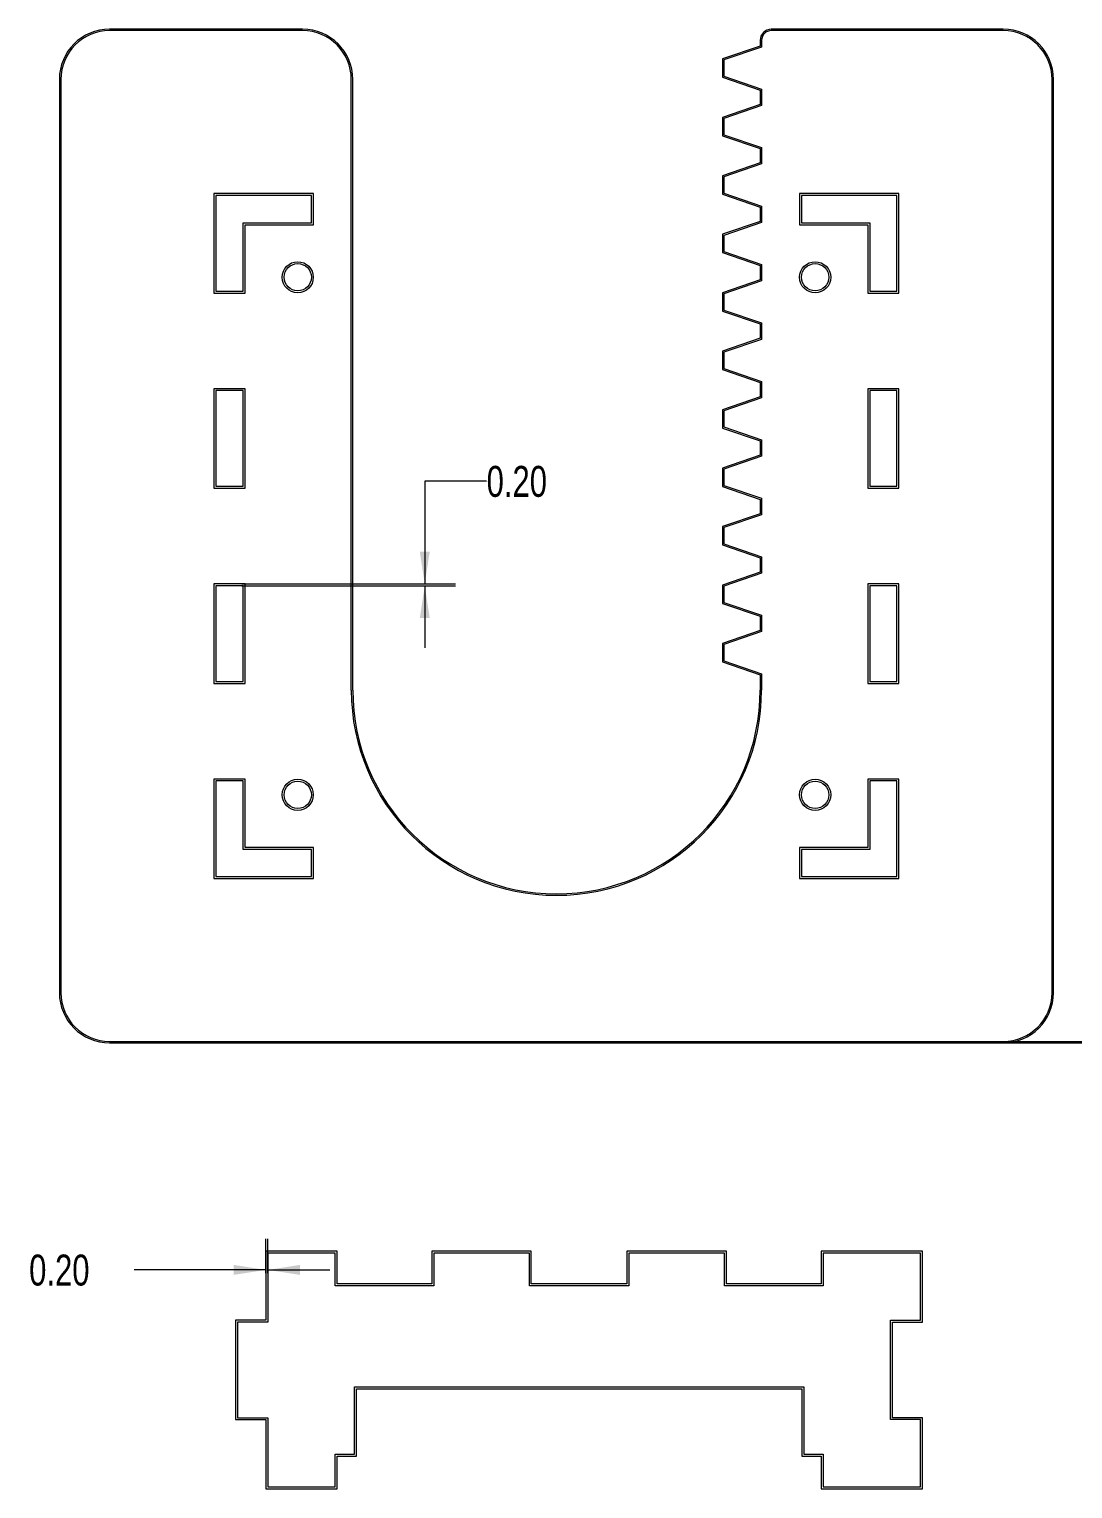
# Model space of a CAD drawing. Header units: millimetres. Extents: x 14 to 213, y 107 to 257.
# Drawn here: x 14.1 to 121.2, y 106.8 to 256.6 of the extents above; entities that cross this region are included whole.
import ezdxf

# ---------------------------------------------------------------- set-up
doc = ezdxf.new("R2010")
doc.units = ezdxf.units.MM
doc.styles.add('SLDTEXTSTYLE0', font='TXT', dxfattribs={"width": 0.75})
doc.dimstyles.new('SLDDIMSTYLE0', dxfattribs={"dimtxt": 3.175, "dimasz": 3.302, "dimexe": 0, "dimexo": 0.0625, "dimgap": 0.79375, "dimtad": 0, "dimtih": 1, "dimtoh": 1, "dimrnd": 1e-09, "dimzin": 4, "dimdsep": 46, "dimtxsty": 'SLDTEXTSTYLE0', "dimsah": 1, "dimcen": 0.09, "dimadec": 0, "dimazin": 1, "dimtfac": 1, "dimtmove": 0, "dimatfit": 0, "dimfxl": 1, "dimfrac": 2, "dimtolj": 1, "dimtzin": 12, "dimarcsym": 0})
doc.dimstyles.new('SLDDIMSTYLE1', dxfattribs={"dimtxt": 3.175, "dimasz": 3.302, "dimexe": 0, "dimexo": 0.0625, "dimgap": 0.79375, "dimtad": 0, "dimtih": 1, "dimtoh": 1, "dimrnd": 1e-09, "dimzin": 12, "dimdsep": 46, "dimtxsty": 'SLDTEXTSTYLE0', "dimsah": 1, "dimcen": 0.09, "dimadec": 0, "dimazin": 3, "dimtfac": 1, "dimtmove": 0, "dimatfit": 0, "dimfxl": 1, "dimfrac": 2, "dimtolj": 1, "dimtzin": 12, "dimarcsym": 0})

# ---------------------------------------------------------------- blocks, each defined once
blk = doc.blocks.new('_D_2')
at = {"color": 7, "linetype": 'Continuous', "lineweight": 0}
for p, q in [((61.07, 210.24), (54.72, 210.24)), ((54.72, 210.24), (54.72, 199.71)), ((35.95, 199.71), (57.89, 199.71)), ((35.95, 199.51), (57.89, 199.51)), ((54.72, 199.51), (54.72, 193.16))]:
    blk.add_line(p, q, dxfattribs=at)
for points in [[(54.72, 199.71), (55.23, 203.01), (54.21, 203.01)], [(54.72, 199.51), (54.21, 196.21), (55.23, 196.21)]]:
    blk.add_solid(points, dxfattribs=at)
at = {"color": 7, "linetype": 'Continuous', "lineweight": 0, "insert": (61.07, 211.82, 0.1), "char_height": 3.175, "attachment_point": 1, "style": 'SLDTEXTSTYLE0'}
blk.add_mtext('0.20', dxfattribs=at)
blk = doc.blocks.new('_D_3')
at = {"color": 7, "linetype": 'Continuous', "lineweight": 0}
for p, q in [((135.46, 169.35), (129.11, 169.35)), ((129.11, 169.35), (129.11, 152.75)), ((69.51, 152.75), (132.28, 152.75)), ((69.51, 152.6), (132.28, 152.6)), ((129.11, 152.6), (129.11, 146.25))]:
    blk.add_line(p, q, dxfattribs=at)
for points in [[(129.11, 152.75), (129.62, 156.05), (128.6, 156.05)], [(129.11, 152.6), (128.6, 149.3), (129.62, 149.3)]]:
    blk.add_solid(points, dxfattribs=at)
at = {"color": 7, "linetype": 'Continuous', "lineweight": 0, "insert": (135.46, 170.92, 0.1), "char_height": 3.175, "attachment_point": 1, "style": 'SLDTEXTSTYLE0'}
blk.add_mtext('0.15', dxfattribs=at)
blk = doc.blocks.new('_D_4')
at = {"color": 7, "linetype": 'Continuous', "lineweight": 0}
for p, q in [((38.41, 128.95), (38.41, 132.48)), ((38.61, 128.95), (38.61, 132.48)), ((38.41, 129.3), (24.9, 129.3)), ((38.61, 129.3), (44.96, 129.3))]:
    blk.add_line(p, q, dxfattribs=at)
for points in [[(38.41, 129.3), (35.11, 129.81), (35.11, 128.79)], [(38.61, 129.3), (41.91, 128.79), (41.91, 129.81)]]:
    blk.add_solid(points, dxfattribs=at)
at = {"color": 7, "linetype": 'Continuous', "lineweight": 0, "insert": (14.11, 130.87, 0.1), "char_height": 3.175, "attachment_point": 1, "style": 'SLDTEXTSTYLE0'}
blk.add_mtext('0.20', dxfattribs=at)

msp = doc.modelspace()

# ---------------------------------------------------------------- linework, layer by layer
at = {"color": 7, "linetype": 'Continuous', "lineweight": 0}
for p, q in [((42.179, 256.644), (22.365, 256.644)), ((42.179, 256.494), (22.365, 256.494)), ((114.11, 256.644), (90.296, 256.644)), ((114.11, 256.494), (90.296, 256.494)), ((89.146, 254.915), (85.276, 253.591)), ((89.296, 254.808), (85.426, 253.484)), ((89.146, 255.494), (89.146, 254.915)), ((89.296, 255.494), (89.296, 254.808)), ((85.276, 253.591), (85.276, 251.71)), ((85.426, 253.484), (85.426, 251.817)), ((85.276, 251.71), (89.146, 250.386)), ((85.426, 251.817), (89.296, 250.494)), ((17.215, 251.494), (17.215, 157.749)), ((17.365, 251.494), (17.365, 157.749)), ((47.179, 188.808), (47.179, 251.494)), ((47.329, 188.808), (47.329, 251.494)), ((89.146, 250.386), (89.146, 248.915)), ((89.296, 250.494), (89.296, 248.808)), ((119.11, 157.749), (119.11, 251.494)), ((119.26, 157.749), (119.26, 251.494)), ((89.146, 248.915), (85.276, 247.591)), ((89.296, 248.808), (85.426, 247.484)), ((85.276, 247.591), (85.276, 245.71)), ((85.426, 247.484), (85.426, 245.817)), ((85.276, 245.71), (89.146, 244.386)), ((85.426, 245.817), (89.296, 244.494)), ((89.146, 244.386), (89.146, 242.915)), ((89.296, 244.494), (89.296, 242.808)), ((89.146, 242.915), (85.276, 241.591)), ((89.296, 242.808), (85.426, 241.484)), ((85.276, 241.591), (85.276, 239.71)), ((85.426, 241.484), (85.426, 239.817)), ((33.079, 239.78), (33.079, 229.563)), ((43.296, 239.78), (33.079, 239.78)), ((43.296, 236.58), (43.296, 239.78)), ((85.276, 239.71), (89.146, 238.386)), ((85.426, 239.817), (89.296, 238.494)), ((93.179, 239.78), (93.179, 236.58)), ((103.396, 239.78), (93.179, 239.78)), ((103.396, 229.563), (103.396, 239.78)), ((33.279, 239.58), (33.279, 229.763)), ((43.096, 239.58), (33.279, 239.58)), ((43.096, 236.78), (43.096, 239.58)), ((89.146, 238.386), (89.146, 236.915)), ((89.296, 238.494), (89.296, 236.808)), ((103.196, 239.58), (93.379, 239.58)), ((93.379, 239.58), (93.379, 236.78)), ((103.196, 229.763), (103.196, 239.58)), ((36.079, 229.763), (36.079, 236.78)), ((36.079, 236.78), (43.096, 236.78)), ((89.146, 236.915), (85.276, 235.591)), ((89.296, 236.808), (85.426, 235.484)), ((93.379, 236.78), (100.396, 236.78)), ((100.396, 236.78), (100.396, 229.763)), ((36.279, 236.58), (43.296, 236.58)), ((36.279, 229.563), (36.279, 236.58)), ((85.276, 235.591), (85.276, 233.71)), ((85.426, 235.484), (85.426, 233.817)), ((93.179, 236.58), (100.196, 236.58)), ((100.196, 236.58), (100.196, 229.563)), ((85.276, 233.71), (89.146, 232.386)), ((85.426, 233.817), (89.296, 232.494)), ((89.146, 232.386), (89.146, 230.915)), ((89.296, 232.494), (89.296, 230.808)), ((89.146, 230.915), (85.276, 229.591)), ((89.296, 230.808), (85.426, 229.484)), ((33.079, 229.563), (36.279, 229.563)), ((33.279, 229.763), (36.079, 229.763)), ((85.276, 229.591), (85.276, 227.71)), ((85.426, 229.484), (85.426, 227.817)), ((100.196, 229.563), (103.396, 229.563)), ((100.396, 229.763), (103.196, 229.763)), ((85.426, 227.817), (89.296, 226.494)), ((85.276, 227.71), (89.146, 226.386)), ((89.146, 226.386), (89.146, 224.915)), ((89.296, 226.494), (89.296, 224.808)), ((89.146, 224.915), (85.276, 223.591)), ((89.296, 224.808), (85.426, 223.484)), ((85.276, 223.591), (85.276, 221.71)), ((85.426, 223.484), (85.426, 221.817)), ((85.426, 221.817), (89.296, 220.494)), ((85.276, 221.71), (89.146, 220.386)), ((89.146, 220.386), (89.146, 218.915)), ((89.296, 220.494), (89.296, 218.808)), ((33.079, 219.746), (33.079, 209.53)), ((36.279, 219.746), (33.079, 219.746)), ((33.279, 219.546), (33.279, 209.73)), ((36.079, 219.546), (33.279, 219.546)), ((36.079, 209.73), (36.079, 219.546)), ((36.279, 209.53), (36.279, 219.746)), ((89.146, 218.915), (85.276, 217.591)), ((89.296, 218.808), (85.426, 217.484)), ((100.196, 219.746), (100.196, 209.53)), ((103.396, 219.746), (100.196, 219.746)), ((103.196, 219.546), (100.396, 219.546)), ((100.396, 219.546), (100.396, 209.73)), ((103.196, 209.73), (103.196, 219.546)), ((103.396, 209.53), (103.396, 219.746)), ((85.276, 217.591), (85.276, 215.71)), ((85.426, 217.484), (85.426, 215.817)), ((85.426, 215.817), (89.296, 214.494)), ((85.276, 215.71), (89.146, 214.386)), ((89.146, 214.386), (89.146, 212.915)), ((89.296, 214.494), (89.296, 212.808)), ((89.146, 212.915), (85.276, 211.591)), ((89.296, 212.808), (85.426, 211.484)), ((85.276, 211.591), (85.276, 209.71)), ((85.426, 211.484), (85.426, 209.817)), ((85.426, 209.817), (89.296, 208.494)), ((33.079, 209.53), (36.279, 209.53)), ((33.279, 209.73), (36.079, 209.73)), ((85.276, 209.71), (89.146, 208.386)), ((89.146, 208.386), (89.146, 206.915)), ((89.296, 208.494), (89.296, 206.808)), ((100.196, 209.53), (103.396, 209.53)), ((100.396, 209.73), (103.196, 209.73)), ((89.146, 206.915), (85.276, 205.591)), ((89.296, 206.808), (85.426, 205.484)), ((85.276, 205.591), (85.276, 203.71)), ((85.426, 205.484), (85.426, 203.817)), ((85.426, 203.817), (89.296, 202.494)), ((85.276, 203.71), (89.146, 202.386)), ((89.146, 202.386), (89.146, 200.915)), ((89.296, 202.494), (89.296, 200.808)), ((89.146, 200.915), (85.276, 199.591)), ((89.296, 200.808), (85.426, 199.484)), ((36.279, 199.713), (33.079, 199.713)), ((33.079, 199.713), (33.079, 189.496)), ((36.079, 199.513), (33.279, 199.513)), ((33.279, 199.513), (33.279, 189.696)), ((36.079, 189.696), (36.079, 199.513)), ((36.279, 189.496), (36.279, 199.713)), ((85.276, 199.591), (85.276, 197.71)), ((85.426, 199.484), (85.426, 197.817)), ((103.396, 199.713), (100.196, 199.713)), ((100.196, 199.713), (100.196, 189.496)), ((103.196, 199.513), (100.396, 199.513)), ((100.396, 199.513), (100.396, 189.696)), ((103.196, 189.696), (103.196, 199.513)), ((103.396, 189.496), (103.396, 199.713)), ((85.426, 197.817), (89.296, 196.494)), ((85.276, 197.71), (89.146, 196.386)), ((89.146, 196.386), (89.146, 194.915)), ((89.296, 196.494), (89.296, 194.808)), ((89.146, 194.915), (85.276, 193.591)), ((89.296, 194.808), (85.426, 193.484)), ((85.276, 193.591), (85.276, 191.71)), ((85.426, 193.484), (85.426, 191.817)), ((85.426, 191.817), (89.296, 190.494)), ((85.276, 191.71), (89.146, 190.386)), ((89.146, 190.386), (89.146, 188.808)), ((89.296, 190.494), (89.296, 188.808)), ((33.079, 189.496), (36.279, 189.496)), ((33.279, 189.696), (36.079, 189.696)), ((100.196, 189.496), (103.396, 189.496)), ((100.396, 189.696), (103.196, 189.696)), ((33.079, 179.68), (33.079, 169.463)), ((36.279, 179.68), (33.079, 179.68)), ((36.079, 179.48), (33.279, 179.48)), ((33.279, 179.48), (33.279, 169.663)), ((36.079, 172.463), (36.079, 179.48)), ((36.279, 172.663), (36.279, 179.68)), ((100.196, 179.68), (100.196, 172.663)), ((103.396, 179.68), (100.196, 179.68)), ((103.196, 179.48), (100.396, 179.48)), ((100.396, 179.48), (100.396, 172.463)), ((103.196, 169.663), (103.196, 179.48)), ((103.396, 169.463), (103.396, 179.68)), ((43.096, 172.463), (36.079, 172.463)), ((43.296, 172.663), (36.279, 172.663)), ((43.096, 169.663), (43.096, 172.463)), ((43.296, 169.463), (43.296, 172.663)), ((93.179, 172.663), (93.179, 169.463)), ((100.196, 172.663), (93.179, 172.663)), ((100.396, 172.463), (93.379, 172.463)), ((93.379, 172.463), (93.379, 169.663)), ((33.079, 169.463), (43.296, 169.463)), ((33.279, 169.663), (43.096, 169.663)), ((93.179, 169.463), (103.396, 169.463)), ((93.379, 169.663), (103.196, 169.663)), ((22.365, 152.749), (114.11, 152.749)), ((22.365, 152.599), (114.11, 152.599)), ((38.409, 131.232), (38.409, 124.132)), ((45.725, 131.232), (38.409, 131.232)), ((45.525, 131.032), (38.609, 131.032)), ((38.609, 131.032), (38.609, 123.932)), ((45.525, 127.682), (45.525, 131.032)), ((45.725, 127.882), (45.725, 131.232)), ((65.659, 131.232), (55.442, 131.232)), ((55.442, 131.232), (55.442, 127.882)), ((65.459, 131.032), (55.642, 131.032)), ((55.642, 131.032), (55.642, 127.682)), ((65.459, 127.682), (65.459, 131.032)), ((65.659, 127.882), (65.659, 131.232)), ((85.692, 131.232), (75.475, 131.232)), ((75.475, 131.232), (75.475, 127.882)), ((85.492, 131.032), (75.675, 131.032)), ((75.675, 131.032), (75.675, 127.682)), ((85.492, 127.682), (85.492, 131.032)), ((85.692, 127.882), (85.692, 131.232)), ((105.825, 131.232), (95.409, 131.232)), ((95.409, 131.232), (95.409, 127.882)), ((105.625, 131.032), (95.609, 131.032)), ((95.609, 131.032), (95.609, 127.682)), ((105.625, 124.132), (105.625, 131.032)), ((105.825, 123.932), (105.825, 131.232)), ((55.642, 127.682), (45.525, 127.682)), ((55.442, 127.882), (45.725, 127.882)), ((75.675, 127.682), (65.459, 127.682)), ((75.475, 127.882), (65.659, 127.882)), ((95.609, 127.682), (85.492, 127.682)), ((95.409, 127.882), (85.692, 127.882)), ((38.409, 124.132), (35.309, 124.132)), ((35.309, 124.132), (35.309, 113.932)), ((38.609, 123.932), (35.509, 123.932)), ((35.509, 123.932), (35.509, 114.132)), ((102.525, 113.932), (102.525, 124.132)), ((102.525, 124.132), (105.625, 124.132)), ((102.725, 114.132), (102.725, 123.932)), ((102.725, 123.932), (105.825, 123.932)), ((47.509, 110.382), (47.509, 117.282)), ((47.509, 117.282), (93.625, 117.282)), ((47.709, 110.182), (47.709, 117.082)), ((47.709, 117.082), (93.425, 117.082)), ((93.425, 117.082), (93.425, 110.182)), ((93.625, 117.282), (93.625, 110.382)), ((35.309, 113.932), (38.409, 113.932)), ((35.509, 114.132), (38.609, 114.132)), ((38.409, 113.932), (38.409, 106.832)), ((38.609, 114.132), (38.609, 107.032)), ((105.625, 113.932), (102.525, 113.932)), ((105.825, 114.132), (102.725, 114.132)), ((105.625, 107.032), (105.625, 113.932)), ((105.825, 106.832), (105.825, 114.132)), ((45.525, 107.032), (45.525, 110.382)), ((45.525, 110.382), (47.509, 110.382)), ((45.725, 106.832), (45.725, 110.182)), ((45.725, 110.182), (47.709, 110.182)), ((93.425, 110.182), (95.409, 110.182)), ((93.625, 110.382), (95.609, 110.382)), ((95.409, 110.182), (95.409, 106.832)), ((95.609, 110.382), (95.609, 107.032)), ((38.409, 106.832), (45.725, 106.832)), ((38.609, 107.032), (45.525, 107.032)), ((95.409, 106.832), (105.825, 106.832)), ((95.609, 107.032), (105.625, 107.032))]:
    msp.add_line(p, q, dxfattribs=at)
at = {"color": 7, "linetype": 'Continuous', "lineweight": 15}
for p, q in [((42.179, 256.494), (22.365, 256.494)), ((114.11, 256.494), (90.296, 256.494)), ((89.296, 254.808), (85.426, 253.484)), ((89.296, 255.494), (89.296, 254.808)), ((85.426, 253.484), (85.426, 251.817)), ((85.426, 251.817), (89.296, 250.494)), ((17.365, 251.494), (17.365, 157.749)), ((47.179, 188.808), (47.179, 251.494)), ((89.296, 250.494), (89.296, 248.808)), ((119.11, 157.749), (119.11, 251.494)), ((89.296, 248.808), (85.426, 247.484)), ((85.426, 247.484), (85.426, 245.817)), ((85.426, 245.817), (89.296, 244.494)), ((89.296, 244.494), (89.296, 242.808)), ((89.296, 242.808), (85.426, 241.484)), ((85.426, 241.484), (85.426, 239.817)), ((43.296, 239.78), (33.079, 239.78)), ((33.079, 239.78), (33.079, 229.563)), ((43.296, 236.58), (43.296, 239.78)), ((85.426, 239.817), (89.296, 238.494)), ((103.396, 239.78), (93.179, 239.78)), ((93.179, 239.78), (93.179, 236.58)), ((103.396, 229.563), (103.396, 239.78)), ((89.296, 238.494), (89.296, 236.808)), ((89.296, 236.808), (85.426, 235.484)), ((36.279, 236.58), (43.296, 236.58)), ((36.279, 229.563), (36.279, 236.58)), ((85.426, 235.484), (85.426, 233.817)), ((93.179, 236.58), (100.196, 236.58)), ((100.196, 236.58), (100.196, 229.563)), ((85.426, 233.817), (89.296, 232.494)), ((89.296, 232.494), (89.296, 230.808)), ((89.296, 230.808), (85.426, 229.484)), ((33.079, 229.563), (36.279, 229.563)), ((85.426, 229.484), (85.426, 227.817)), ((100.196, 229.563), (103.396, 229.563)), ((85.426, 227.817), (89.296, 226.494)), ((89.296, 226.494), (89.296, 224.808)), ((89.296, 224.808), (85.426, 223.484)), ((85.426, 223.484), (85.426, 221.817)), ((85.426, 221.817), (89.296, 220.494)), ((89.296, 220.494), (89.296, 218.808)), ((36.279, 219.746), (33.079, 219.746)), ((33.079, 219.746), (33.079, 209.53)), ((36.279, 209.53), (36.279, 219.746)), ((89.296, 218.808), (85.426, 217.484)), ((103.396, 219.746), (100.196, 219.746)), ((100.196, 219.746), (100.196, 209.53)), ((103.396, 209.53), (103.396, 219.746)), ((85.426, 217.484), (85.426, 215.817)), ((85.426, 215.817), (89.296, 214.494)), ((89.296, 214.494), (89.296, 212.808)), ((89.296, 212.808), (85.426, 211.484)), ((85.426, 211.484), (85.426, 209.817)), ((85.426, 209.817), (89.296, 208.494)), ((33.079, 209.53), (36.279, 209.53)), ((89.296, 208.494), (89.296, 206.808)), ((100.196, 209.53), (103.396, 209.53)), ((89.296, 206.808), (85.426, 205.484)), ((85.426, 205.484), (85.426, 203.817)), ((85.426, 203.817), (89.296, 202.494)), ((89.296, 202.494), (89.296, 200.808)), ((89.296, 200.808), (85.426, 199.484)), ((36.279, 199.713), (33.079, 199.713)), ((33.079, 199.713), (33.079, 189.496)), ((36.279, 189.496), (36.279, 199.713)), ((85.426, 199.484), (85.426, 197.817)), ((103.396, 199.713), (100.196, 199.713)), ((100.196, 199.713), (100.196, 189.496)), ((103.396, 189.496), (103.396, 199.713)), ((85.426, 197.817), (89.296, 196.494)), ((89.296, 196.494), (89.296, 194.808)), ((89.296, 194.808), (85.426, 193.484)), ((85.426, 193.484), (85.426, 191.817)), ((85.426, 191.817), (89.296, 190.494)), ((89.296, 190.494), (89.296, 188.808)), ((33.079, 189.496), (36.279, 189.496)), ((100.196, 189.496), (103.396, 189.496)), ((36.279, 179.68), (33.079, 179.68)), ((33.079, 179.68), (33.079, 169.463)), ((36.279, 172.663), (36.279, 179.68)), ((103.396, 179.68), (100.196, 179.68)), ((100.196, 179.68), (100.196, 172.663)), ((103.396, 169.463), (103.396, 179.68)), ((43.296, 172.663), (36.279, 172.663)), ((43.296, 169.463), (43.296, 172.663)), ((100.196, 172.663), (93.179, 172.663)), ((93.179, 172.663), (93.179, 169.463)), ((33.079, 169.463), (43.296, 169.463)), ((93.179, 169.463), (103.396, 169.463)), ((22.365, 152.749), (114.11, 152.749)), ((45.525, 131.032), (38.609, 131.032)), ((38.609, 131.032), (38.609, 123.932)), ((45.525, 127.682), (45.525, 131.032)), ((65.459, 131.032), (55.642, 131.032)), ((55.642, 131.032), (55.642, 127.682)), ((65.459, 127.682), (65.459, 131.032)), ((85.492, 131.032), (75.675, 131.032)), ((75.675, 131.032), (75.675, 127.682)), ((85.492, 127.682), (85.492, 131.032)), ((105.625, 131.032), (95.609, 131.032)), ((95.609, 131.032), (95.609, 127.682)), ((105.625, 124.132), (105.625, 131.032)), ((55.642, 127.682), (45.525, 127.682)), ((75.675, 127.682), (65.459, 127.682)), ((95.609, 127.682), (85.492, 127.682)), ((35.509, 123.932), (35.509, 114.132)), ((38.609, 123.932), (35.509, 123.932)), ((102.525, 113.932), (102.525, 124.132)), ((102.525, 124.132), (105.625, 124.132)), ((47.509, 110.382), (47.509, 117.282)), ((47.509, 117.282), (93.625, 117.282)), ((93.625, 117.282), (93.625, 110.382)), ((35.509, 114.132), (38.609, 114.132)), ((38.609, 114.132), (38.609, 107.032)), ((105.625, 113.932), (102.525, 113.932)), ((105.625, 107.032), (105.625, 113.932)), ((45.525, 107.032), (45.525, 110.382)), ((45.525, 110.382), (47.509, 110.382)), ((93.625, 110.382), (95.609, 110.382)), ((95.609, 110.382), (95.609, 107.032)), ((38.609, 107.032), (45.525, 107.032)), ((95.609, 107.032), (105.625, 107.032))]:
    msp.add_line(p, q, dxfattribs=at)
for centre in [(41.679, 231.18), (94.796, 231.18), (41.679, 178.063), (94.796, 178.063)]:
    msp.add_circle(centre, 1.6, dxfattribs=at)
at = {"color": 7, "linetype": 'Continuous', "lineweight": 0}
for centre, radius in [((41.679, 231.18), 1.6), ((41.679, 231.18), 1.4), ((94.796, 231.18), 1.6), ((94.796, 231.18), 1.4), ((41.679, 178.063), 1.6), ((41.679, 178.063), 1.4), ((94.796, 178.063), 1.6), ((94.796, 178.063), 1.4)]:
    msp.add_circle(centre, radius, dxfattribs=at)
for centre, radius, start, end in [((22.365, 251.494), 5.15, 90, 180), ((22.365, 251.494), 5, 90, 180), ((42.179, 251.494), 5.15, 0, 90), ((42.179, 251.494), 5, 0, 90), ((90.296, 255.494), 1.15, 90, 180), ((90.296, 255.494), 1, 90, 180), ((114.11, 251.494), 5.15, 0, 90), ((114.11, 251.494), 5, 0, 90), ((68.237, 188.808), 21.058, 180, 0), ((68.237, 188.808), 20.908, 180, 0), ((22.365, 157.749), 5.15, 180, 270), ((22.365, 157.749), 5, 180, 270), ((114.11, 157.749), 5, 270, 0), ((114.11, 157.749), 5.15, 270, 0)]:
    msp.add_arc(centre, radius, start, end, dxfattribs=at)
at = {"color": 7, "linetype": 'Continuous', "lineweight": 15}
for centre, radius, start, end in [((22.365, 251.494), 5, 90, 180), ((42.179, 251.494), 5, 0, 90), ((90.296, 255.494), 1, 90, 180), ((114.11, 251.494), 5, 0, 90), ((68.237, 188.808), 21.058, 180, 0), ((22.365, 157.749), 5, 180, 270), ((114.11, 157.749), 5, 270, 0)]:
    msp.add_arc(centre, radius, start, end, dxfattribs=at)

# ---------------------------------------------------------------- dimensions: what is measured, and where the dimension line sits
at = {"color": 7, "linetype": 'Continuous', "lineweight": 0}
for base, p1, p2, dimstyle, picture, middle in [((54.717, 199.713), (34.679, 199.513), (34.679, 199.713), 'SLDDIMSTYLE0', '_D_2', (54.717, 210.242)), ((129.11, 152.749), (68.237, 152.599), (68.237, 152.749), 'SLDDIMSTYLE1', '_D_3', (129.11, 169.347))]:
    dim = msp.add_linear_dim(base=base, p1=p1, p2=p2, angle=90, dimstyle=dimstyle, dxfattribs=at)
    dim.commit()
    dim.dimension.update_dxf_attribs({"geometry": picture, "text_midpoint": middle, "dimtype": 160})
dim = msp.add_linear_dim(base=(38.609, 129.301), p1=(38.409, 127.682), p2=(38.609, 127.682), dimstyle='SLDDIMSTYLE0', dxfattribs=at)
dim.commit()
dim.dimension.update_dxf_attribs({"geometry": '_D_4', "text_midpoint": (19.509, 129.301), "dimtype": 160})

doc.saveas('drawing.dxf')
